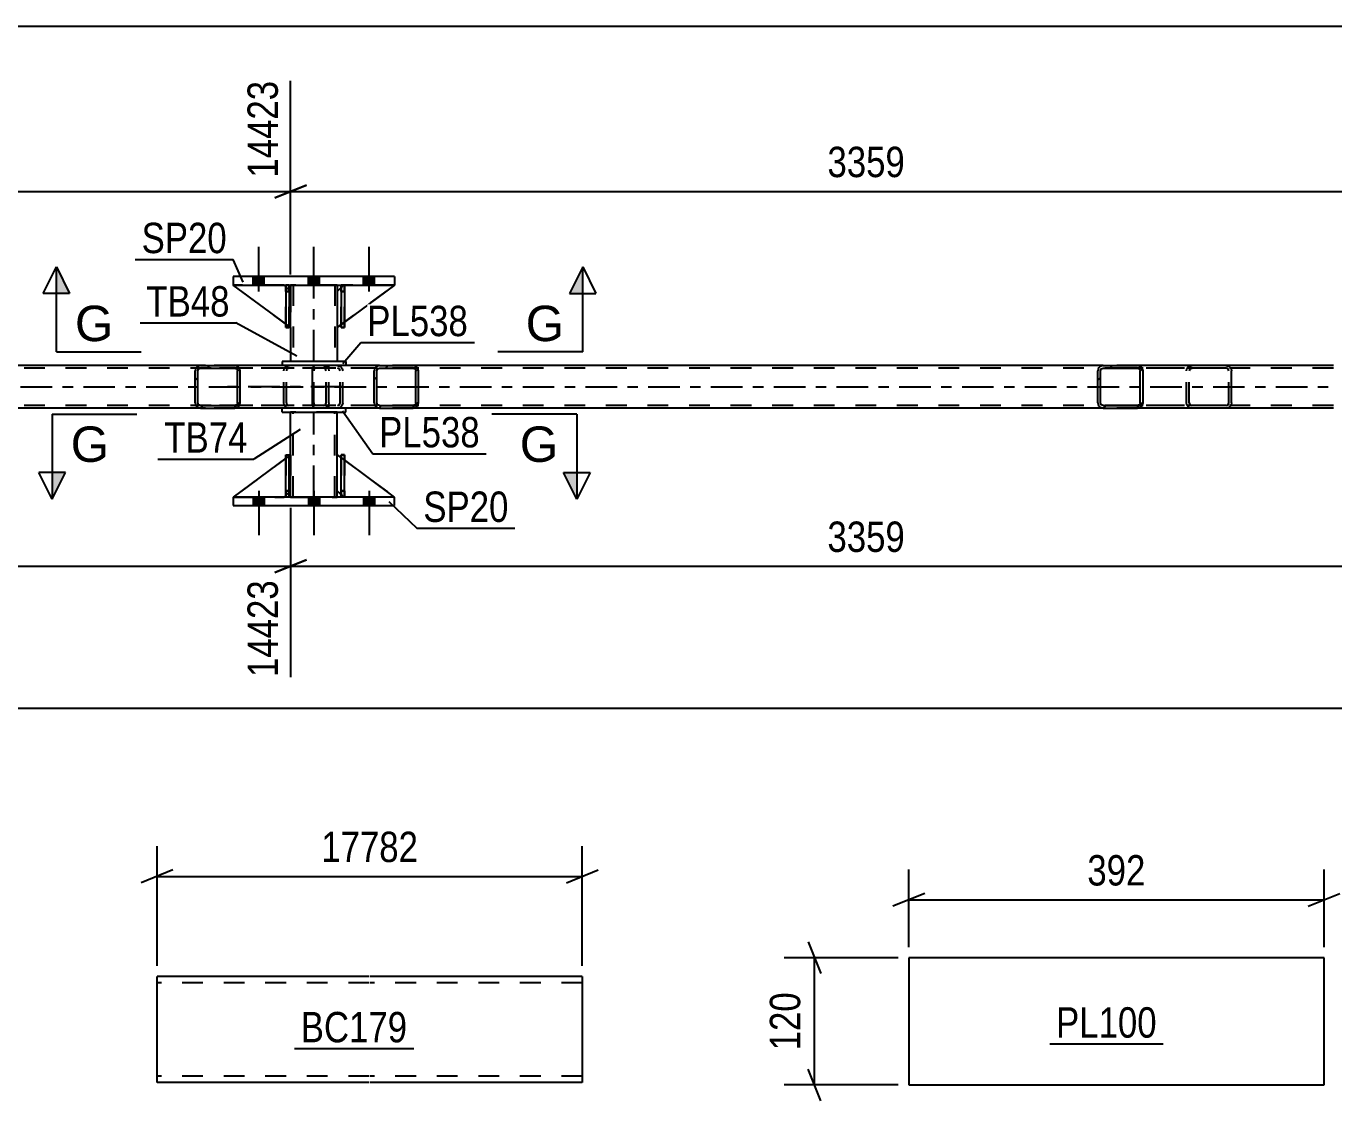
# Model space of a CAD drawing. Header units: millimetres. Extents: x 0 to 841, y 0 to 594.
# Drawn here: x 640.7 to 764, y 146.4 to 247.8 of the extents above; entities that cross this region are included whole.
import ezdxf

# ---------------------------------------------------------------- set-up
doc = ezdxf.new("R2010")
doc.units = ezdxf.units.MM
doc.linetypes.add('DXK_LINE_DOT2', pattern=[3.9198, 1.9599, -1.9599])
doc.linetypes.add('DXK_LINE_DOT3', pattern=[5.9187, 2.979, -0.9799, 0.9799, -0.9799])
doc.styles.add('Arial', font='ARIAL.TTF', dxfattribs={"height": 0.2})
doc.styles.add('Arial Narrow', font='ARIALN.TTF', dxfattribs={"height": 0.2})

# ---------------------------------------------------------------- blocks, each defined once
blk = doc.blocks.new('Part-122570569-7216 - 7169')
at = {"color": 7, "linetype": 'DXK_LINE_DOT2'}
for p, q in [((670.62, 223.39), (670.38, 223.14)), ((675.42, 223.39), (670.62, 223.39)), ((670.7, 219.89), (670.38, 219.65))]:
    blk.add_line(p, q, dxfattribs=at)
at = {"color": 2, "linetype": 'Continuous'}
for p, q in [((675.42, 223.39), (670.7, 219.89)), ((670.38, 223.14), (670.02, 222.79)), ((670.02, 222.79), (670.02, 219.39)), ((670.38, 219.65), (670.02, 219.39))]:
    blk.add_line(p, q, dxfattribs=at)
blk = doc.blocks.new('Part-122570569-7281 - 7169')
at = {"color": 2, "linetype": 'Continuous'}
for p, q in [((670.82, 216.19), (664.82, 216.19)), ((664.82, 216.19), (664.82, 215.79)), ((670.82, 216.19), (670.82, 215.79))]:
    blk.add_line(p, q, dxfattribs=at)
at = {"color": 7, "linetype": 'DXK_LINE_DOT2'}
blk.add_line((670.82, 215.79), (664.82, 215.79), dxfattribs=at)
blk = doc.blocks.new('Bolt-122570569-7218 - 7169')
at = {"linetype": 'Continuous'}
for points in [[(662.1, 223.39), (663.14, 223.39), (663.14, 224.19), (662.1, 224.19)], [(662.1, 223.39), (663.14, 223.39), (663.14, 224.19), (662.1, 224.19)], [(662.1, 223.39), (663.14, 223.39), (663.14, 224.19), (662.1, 224.19)], [(667.3, 223.39), (668.34, 223.39), (668.34, 224.19), (667.3, 224.19)], [(667.3, 223.39), (668.34, 223.39), (668.34, 224.19), (667.3, 224.19)], [(672.5, 223.39), (673.54, 223.39), (673.54, 224.19), (672.5, 224.19)], [(672.5, 223.39), (673.54, 223.39), (673.54, 224.19), (672.5, 224.19)], [(672.5, 223.39), (673.54, 223.39), (673.54, 224.19), (672.5, 224.19)]]:
    blk.add_hatch(color=1, dxfattribs=at).paths.add_polyline_path(points)
at = {"color": 1, "linetype": 'Continuous'}
for p, q in [((662.62, 222.79), (662.62, 226.99)), ((662.62, 222.79), (662.62, 226.99)), ((662.62, 222.79), (662.62, 226.99)), ((667.82, 222.79), (667.82, 226.99)), ((667.82, 222.79), (667.82, 226.99)), ((673.02, 222.79), (673.02, 226.99)), ((673.02, 222.79), (673.02, 226.99)), ((673.02, 222.79), (673.02, 226.99)), ((662.1, 223.39), (662.1, 224.19)), ((662.1, 223.39), (662.1, 224.19)), ((662.1, 223.39), (662.1, 224.19)), ((663.14, 223.39), (663.14, 224.19)), ((663.14, 223.39), (663.14, 224.19)), ((663.14, 223.39), (663.14, 224.19)), ((667.3, 223.39), (667.3, 224.19)), ((667.3, 223.39), (667.3, 224.19)), ((668.34, 223.39), (668.34, 224.19)), ((668.34, 223.39), (668.34, 224.19)), ((672.5, 223.39), (672.5, 224.19)), ((672.5, 223.39), (672.5, 224.19)), ((672.5, 223.39), (672.5, 224.19)), ((673.54, 223.39), (673.54, 224.19)), ((673.54, 223.39), (673.54, 224.19)), ((673.54, 223.39), (673.54, 224.19))]:
    blk.add_line(p, q, dxfattribs=at)
blk = doc.blocks.new('Bolt-122570569-7219 - 7169')
at = {"linetype": 'Continuous'}
for points in [[(663.14, 203.39), (662.1, 203.39), (662.1, 202.59), (663.14, 202.59)], [(663.14, 203.39), (662.1, 203.39), (662.1, 202.59), (663.14, 202.59)], [(663.14, 203.39), (662.1, 203.39), (662.1, 202.59), (663.14, 202.59)], [(668.34, 203.39), (667.3, 203.39), (667.3, 202.59), (668.34, 202.59)], [(668.34, 203.39), (667.3, 203.39), (667.3, 202.59), (668.34, 202.59)], [(673.54, 203.39), (672.5, 203.39), (672.5, 202.59), (673.54, 202.59)], [(673.54, 203.39), (672.5, 203.39), (672.5, 202.59), (673.54, 202.59)], [(673.54, 203.39), (672.5, 203.39), (672.5, 202.59), (673.54, 202.59)]]:
    blk.add_hatch(color=1, dxfattribs=at).paths.add_polyline_path(points)
at = {"color": 1, "linetype": 'Continuous'}
for p, q in [((662.62, 203.99), (662.62, 199.79)), ((662.62, 203.99), (662.62, 199.79)), ((662.62, 203.99), (662.62, 199.79)), ((667.82, 203.99), (667.82, 199.79)), ((667.82, 203.99), (667.82, 199.79)), ((673.02, 203.99), (673.02, 199.79)), ((673.02, 203.99), (673.02, 199.79)), ((673.02, 203.99), (673.02, 199.79)), ((662.1, 203.39), (662.1, 202.59)), ((662.1, 203.39), (662.1, 202.59)), ((662.1, 203.39), (662.1, 202.59)), ((663.14, 203.39), (663.14, 202.59)), ((663.14, 203.39), (663.14, 202.59)), ((663.14, 203.39), (663.14, 202.59)), ((667.3, 203.39), (667.3, 202.59)), ((667.3, 203.39), (667.3, 202.59)), ((668.34, 203.39), (668.34, 202.59)), ((668.34, 203.39), (668.34, 202.59)), ((672.5, 203.39), (672.5, 202.59)), ((672.5, 203.39), (672.5, 202.59)), ((672.5, 203.39), (672.5, 202.59)), ((673.54, 203.39), (673.54, 202.59)), ((673.54, 203.39), (673.54, 202.59)), ((673.54, 203.39), (673.54, 202.59))]:
    blk.add_line(p, q, dxfattribs=at)
blk = doc.blocks.new('Part-122570569-7228 - 7169')
at = {"color": 7, "linetype": 'DXK_LINE_DOT2'}
for p, q in [((670.38, 222.79), (670.38, 223.39)), ((670.38, 223.39), (670.38, 223.39)), ((670.38, 223.39), (670.38, 219.39)), ((670.7, 223.39), (670.38, 223.39)), ((670.7, 222.79), (670.7, 223.39)), ((670.7, 219.39), (670.7, 223.39)), ((670.38, 219.39), (670.38, 222.79)), ((670.38, 222.79), (670.7, 222.79)), ((670.7, 222.79), (670.7, 219.39)), ((670.38, 219.39), (670.7, 219.39))]:
    blk.add_line(p, q, dxfattribs=at)
blk = doc.blocks.new('Part-122570569-7229 - 7169')
at = {"color": 2, "linetype": 'Continuous'}
for p, q in [((665.5, 223.39), (665.18, 223.39)), ((665.18, 223.39), (665.18, 219.39)), ((665.5, 223.39), (665.5, 223.39)), ((665.5, 223.39), (665.5, 219.39)), ((665.5, 219.39), (665.18, 219.39))]:
    blk.add_line(p, q, dxfattribs=at)
at = {"color": 7, "linetype": 'DXK_LINE_DOT2'}
for p, q in [((665.18, 222.79), (665.18, 223.39)), ((665.5, 222.79), (665.5, 223.39)), ((665.5, 223.39), (665.5, 223.39)), ((665.5, 222.79), (665.18, 222.79)), ((665.18, 222.79), (665.18, 219.39)), ((665.5, 219.39), (665.5, 222.79))]:
    blk.add_line(p, q, dxfattribs=at)
blk = doc.blocks.new('Part-122570569-7230 - 7169')
at = {"color": 2, "linetype": 'Continuous'}
for p, q in [((670.7, 223.39), (670.38, 223.39)), ((670.38, 223.39), (670.38, 219.39)), ((670.7, 223.39), (670.7, 223.39)), ((670.7, 223.39), (670.7, 219.39)), ((670.7, 219.39), (670.38, 219.39))]:
    blk.add_line(p, q, dxfattribs=at)
at = {"color": 7, "linetype": 'DXK_LINE_DOT2'}
for p, q in [((670.38, 222.79), (670.38, 223.39)), ((670.7, 222.79), (670.7, 223.39)), ((670.7, 223.39), (670.7, 223.39)), ((670.7, 222.79), (670.38, 222.79)), ((670.38, 222.79), (670.38, 219.39)), ((670.7, 219.39), (670.7, 222.79))]:
    blk.add_line(p, q, dxfattribs=at)
blk = doc.blocks.new('Part-122570569-7233 - 7169')
at = {"color": 2, "linetype": 'Continuous'}
for p, q in [((665.18, 219.72), (660.22, 223.39)), ((665.18, 223.23), (665.02, 223.39)), ((665.62, 222.79), (665.5, 222.91)), ((665.62, 222.79), (665.62, 222.79)), ((665.62, 219.39), (665.62, 222.79)), ((665.5, 219.48), (665.62, 219.39)), ((665.62, 219.39), (665.62, 219.39))]:
    blk.add_line(p, q, dxfattribs=at)
at = {"color": 7, "linetype": 'DXK_LINE_DOT2'}
for p, q in [((665.02, 223.39), (660.22, 223.39)), ((665.02, 223.39), (665.62, 222.79)), ((665.5, 222.91), (665.18, 223.23)), ((665.62, 222.79), (665.62, 219.39)), ((665.5, 219.48), (665.18, 219.72))]:
    blk.add_line(p, q, dxfattribs=at)
blk = doc.blocks.new('Part-122570569-7236 - 7169')
at = {"color": 7, "linetype": 'DXK_LINE_DOT2'}
for p, q in [((665.62, 219.39), (660.22, 223.39)), ((660.22, 223.39), (665.02, 223.39)), ((665.02, 223.39), (665.62, 222.79)), ((665.62, 222.79), (665.02, 223.39)), ((665.62, 222.79), (665.62, 219.39)), ((665.62, 222.79), (665.62, 222.79)), ((665.62, 222.79), (665.62, 219.39))]:
    blk.add_line(p, q, dxfattribs=at)
blk = doc.blocks.new('Part-122570569-7320 - 7169')
at = {"color": 7, "linetype": 'DXK_LINE_DOT2'}
for p, q in [((763.96, 215.55), (101.56, 215.55)), ((677.19, 215.79), (657.13, 215.79)), ((753.85, 215.79), (742.26, 215.79)), ((763.96, 212.03), (101.56, 212.03)), ((677.19, 211.79), (657.13, 211.79)), ((753.85, 211.79), (742.26, 211.79))]:
    blk.add_line(p, q, dxfattribs=at)
at = {"color": 2, "linetype": 'Continuous'}
for p, q in [((657.13, 215.79), (592.06, 215.79)), ((742.26, 215.79), (677.19, 215.79)), ((763.96, 215.79), (753.85, 215.79)), ((657.13, 211.79), (592.06, 211.79)), ((742.26, 211.79), (677.19, 211.79)), ((763.96, 211.79), (753.85, 211.79))]:
    blk.add_line(p, q, dxfattribs=at)
at = {"color": 7, "linetype": 'DXK_LINE_DOT3'}
blk.add_line((101.56, 213.79), (763.96, 213.79), dxfattribs=at)
blk = doc.blocks.new('Part-122570569-7256 - 7169')
at = {"color": 7, "linetype": 'DXK_LINE_DOT2'}
for p, q in [((670.02, 203.99), (670.02, 207.39)), ((670.02, 207.39), (675.42, 203.39)), ((670.62, 203.39), (670.02, 203.99)), ((675.42, 203.39), (670.62, 203.39))]:
    blk.add_line(p, q, dxfattribs=at)
blk = doc.blocks.new('Part-122570569-7321 - 7169')
at = {"color": 7, "linetype": 'DXK_LINE_DOT2'}
for p, q in [((670.7, 207.39), (670.38, 207.39)), ((670.38, 203.99), (670.38, 207.39)), ((670.38, 207.39), (670.38, 203.39)), ((670.7, 207.39), (670.7, 203.99)), ((670.7, 203.39), (670.7, 207.39)), ((670.7, 203.99), (670.38, 203.99)), ((670.38, 203.39), (670.38, 203.99)), ((670.7, 203.99), (670.7, 203.39)), ((670.7, 203.39), (670.38, 203.39)), ((670.7, 203.39), (670.7, 203.39))]:
    blk.add_line(p, q, dxfattribs=at)
blk = doc.blocks.new('Part-122570569-7261 - 7169')
at = {"color": 2, "linetype": 'Continuous'}
for p, q in [((675.42, 203.39), (660.22, 203.39)), ((660.22, 203.39), (660.22, 202.59)), ((660.22, 202.59), (675.42, 202.59)), ((675.42, 202.59), (675.42, 203.39))]:
    blk.add_line(p, q, dxfattribs=at)
blk = doc.blocks.new('Part-122570569-7326 - 7169')
at = {"color": 7, "linetype": 'DXK_LINE_DOT2'}
for p, q in [((670.62, 223.39), (670.02, 222.79)), ((670.02, 219.39), (675.42, 223.39)), ((675.42, 223.39), (670.62, 223.39)), ((670.02, 222.79), (670.02, 219.39))]:
    blk.add_line(p, q, dxfattribs=at)
blk = doc.blocks.new('Part-122570569-7266 - 7169')
at = {"color": 2, "linetype": 'Continuous'}
for p, q in [((675.42, 224.19), (660.22, 224.19)), ((660.22, 224.19), (660.22, 223.39)), ((660.22, 223.39), (675.42, 223.39)), ((675.42, 224.19), (675.42, 223.39))]:
    blk.add_line(p, q, dxfattribs=at)
blk = doc.blocks.new('Part-122570569-7267 - 7169')
at = {"color": 2, "linetype": 'Continuous'}
for p, q in [((670.38, 203.39), (670.38, 207.39)), ((670.38, 207.39), (670.7, 207.39)), ((670.7, 203.39), (670.7, 207.39)), ((670.38, 203.39), (670.38, 203.39)), ((670.7, 203.39), (670.38, 203.39))]:
    blk.add_line(p, q, dxfattribs=at)
at = {"color": 7, "linetype": 'DXK_LINE_DOT2'}
for p, q in [((670.38, 207.39), (670.38, 203.99)), ((670.7, 203.99), (670.7, 207.39)), ((670.38, 203.99), (670.38, 203.39)), ((670.38, 203.99), (670.7, 203.99)), ((670.7, 203.39), (670.7, 203.99)), ((670.7, 203.39), (670.7, 203.39))]:
    blk.add_line(p, q, dxfattribs=at)
blk = doc.blocks.new('Part-122570569-7270 - 7169')
at = {"color": 7, "linetype": 'DXK_LINE_DOT2'}
for p, q in [((665.5, 207.29), (665.18, 207.06)), ((665.62, 203.99), (665.62, 207.39)), ((665.62, 203.99), (665.02, 203.39)), ((665.5, 203.86), (665.18, 203.54)), ((660.22, 203.39), (665.02, 203.39))]:
    blk.add_line(p, q, dxfattribs=at)
at = {"color": 2, "linetype": 'Continuous'}
for p, q in [((665.62, 207.39), (665.5, 207.29)), ((665.62, 203.99), (665.62, 207.39)), ((665.18, 207.06), (660.22, 203.39)), ((665.18, 203.54), (665.02, 203.39)), ((665.62, 203.99), (665.5, 203.86)), ((665.62, 203.99), (665.62, 203.99))]:
    blk.add_line(p, q, dxfattribs=at)
blk = doc.blocks.new('Part-122570569-7273 - 7169')
at = {"color": 7, "linetype": 'DXK_LINE_DOT2'}
for p, q in [((665.62, 207.39), (660.22, 203.39)), ((665.62, 203.99), (665.62, 207.39)), ((665.62, 207.39), (665.62, 203.99)), ((665.02, 203.39), (665.62, 203.99)), ((665.62, 203.99), (665.02, 203.39)), ((665.62, 203.99), (665.62, 203.99)), ((660.22, 203.39), (665.02, 203.39))]:
    blk.add_line(p, q, dxfattribs=at)
blk = doc.blocks.new('Part-122570569-7276 - 7169')
at = {"color": 2, "linetype": 'Continuous'}
for p, q in [((670.02, 203.99), (670.02, 207.39)), ((670.38, 207.12), (670.02, 207.39)), ((675.42, 203.39), (670.7, 206.89)), ((670.38, 203.63), (670.02, 203.99))]:
    blk.add_line(p, q, dxfattribs=at)
at = {"color": 7, "linetype": 'DXK_LINE_DOT2'}
for p, q in [((670.7, 206.89), (670.38, 207.12)), ((670.62, 203.39), (670.38, 203.63)), ((675.42, 203.39), (670.62, 203.39)), ((675.42, 203.39), (675.42, 203.39)), ((675.42, 203.39), (675.42, 203.39))]:
    blk.add_line(p, q, dxfattribs=at)
blk = doc.blocks.new('Part-122570569-7286 - 7169')
at = {"color": 2, "linetype": 'Continuous'}
for p, q in [((664.82, 211.39), (664.82, 211.79)), ((664.82, 211.39), (670.82, 211.39)), ((670.82, 211.39), (670.82, 211.79))]:
    blk.add_line(p, q, dxfattribs=at)
at = {"color": 7, "linetype": 'DXK_LINE_DOT2'}
blk.add_line((670.82, 211.79), (664.82, 211.79), dxfattribs=at)
blk = doc.blocks.new('Part-122570569-7322 - 7169')
at = {"color": 2, "linetype": 'Continuous'}
for p, q in [((665.18, 203.39), (665.18, 207.39)), ((665.18, 207.39), (665.5, 207.39)), ((665.5, 203.39), (665.5, 207.39)), ((665.18, 203.39), (665.18, 203.39)), ((665.5, 203.39), (665.18, 203.39))]:
    blk.add_line(p, q, dxfattribs=at)
at = {"color": 7, "linetype": 'DXK_LINE_DOT2'}
for p, q in [((665.18, 207.39), (665.18, 203.99)), ((665.5, 203.99), (665.5, 207.39)), ((665.18, 203.99), (665.18, 203.39)), ((665.18, 203.99), (665.5, 203.99)), ((665.5, 203.39), (665.5, 203.99)), ((665.5, 203.39), (665.5, 203.39))]:
    blk.add_line(p, q, dxfattribs=at)
blk = doc.blocks.new('Part-122570569-7327 - 7169')
at = {"color": 7, "linetype": 'DXK_LINE_DOT2'}
for p, q in [((665.18, 207.39), (665.5, 207.39)), ((665.18, 203.99), (665.18, 207.39)), ((665.18, 207.39), (665.18, 203.39)), ((665.5, 207.39), (665.5, 203.99)), ((665.5, 203.39), (665.5, 207.29)), ((665.5, 203.99), (665.18, 203.99)), ((665.18, 203.39), (665.18, 203.99)), ((665.5, 203.99), (665.5, 203.39)), ((665.5, 203.39), (665.18, 203.39)), ((665.5, 203.39), (665.5, 203.39))]:
    blk.add_line(p, q, dxfattribs=at)
blk = doc.blocks.new('Part-122570569-7357 - 7169')
at = {"color": 2, "linetype": 'Continuous'}
for p, q in [((665.62, 207.39), (665.62, 211.39)), ((670.02, 207.39), (670.02, 211.39)), ((665.62, 203.39), (665.62, 203.99)), ((670.02, 203.39), (670.02, 203.99))]:
    blk.add_line(p, q, dxfattribs=at)
at = {"color": 7, "linetype": 'DXK_LINE_DOT2'}
for p, q in [((670.02, 211.39), (665.62, 211.39)), ((665.86, 203.39), (665.86, 211.39)), ((669.78, 203.39), (669.78, 211.39)), ((665.62, 203.99), (665.62, 207.39)), ((670.02, 203.99), (670.02, 207.39)), ((665.62, 203.39), (670.02, 203.39))]:
    blk.add_line(p, q, dxfattribs=at)
at = {"color": 7, "linetype": 'DXK_LINE_DOT3'}
blk.add_line((667.82, 203.39), (667.82, 211.39), dxfattribs=at)
blk = doc.blocks.new('Part-122570569-7358 - 7169')
at = {"color": 7, "linetype": 'DXK_LINE_DOT2'}
for p, q in [((665.18, 222.79), (665.18, 223.39)), ((665.18, 223.39), (665.18, 223.39)), ((665.18, 223.39), (665.18, 219.39)), ((665.5, 223.39), (665.18, 223.39)), ((665.5, 222.79), (665.5, 223.39)), ((665.5, 219.39), (665.5, 223.39)), ((665.18, 219.39), (665.18, 222.79)), ((665.18, 222.79), (665.5, 222.79)), ((665.5, 222.79), (665.5, 219.39)), ((665.18, 219.39), (665.5, 219.39))]:
    blk.add_line(p, q, dxfattribs=at)
blk = doc.blocks.new('Part-122570569-7366 - 7169')
at = {"linetype": 'Continuous'}
h = blk.add_hatch(dxfattribs=at)
h.set_pattern_fill('', scale=0.7, style=0, pattern_type=0)
h.set_pattern_definition([(45, (660.836, 215.4909), (-1.57154, 1.57154), [])])
h.paths.add_polyline_path([(660.87, 215.31), (660.84, 215.49), (660.73, 215.65), (660.56, 215.75), (660.36, 215.79), (657.13, 215.79), (656.93, 215.75), (656.77, 215.65), (656.66, 215.49), (656.62, 215.31), (656.62, 212.27), (656.66, 212.08), (656.77, 211.93), (656.93, 211.82), (657.13, 211.79), (660.36, 211.79), (660.56, 211.82), (660.73, 211.93), (660.84, 212.08), (660.87, 212.27)])
h.paths.add_polyline_path([(660.6, 212.18), (660.54, 212.1), (660.46, 212.05), (660.36, 212.03), (657.13, 212.03), (657.03, 212.05), (656.95, 212.1), (656.89, 212.18), (656.87, 212.27), (656.87, 215.31), (656.89, 215.4), (656.95, 215.48), (657.03, 215.53), (657.13, 215.55), (660.36, 215.55), (660.46, 215.53), (660.54, 215.48), (660.6, 215.4), (660.62, 215.31), (660.62, 212.27)])
at = {"color": 2, "linetype": 'Continuous'}
for p, q in [((656.66, 215.49), (656.62, 215.31)), ((656.62, 212.27), (656.62, 215.31)), ((656.87, 215.31), (656.89, 215.4)), ((656.87, 212.27), (656.87, 215.31)), ((656.89, 215.4), (656.95, 215.48)), ((657.13, 215.79), (656.93, 215.75)), ((656.95, 215.48), (657.03, 215.53)), ((657.03, 215.53), (657.13, 215.55)), ((657.13, 215.79), (660.36, 215.79)), ((657.13, 215.55), (660.36, 215.55)), ((667.95, 215.79), (660.36, 215.79)), ((660.56, 215.75), (660.36, 215.79)), ((660.36, 215.55), (660.46, 215.53)), ((660.46, 215.53), (660.54, 215.48)), ((660.54, 215.48), (660.6, 215.4)), ((660.6, 215.4), (660.62, 215.31)), ((660.62, 212.27), (660.62, 215.31)), ((660.87, 215.31), (660.84, 215.49)), ((660.87, 212.27), (660.87, 215.31)), ((656.62, 212.27), (656.66, 212.08)), ((656.89, 212.18), (656.87, 212.27)), ((656.95, 212.1), (656.89, 212.18)), ((660.6, 212.18), (660.54, 212.1)), ((660.62, 212.27), (660.6, 212.18)), ((660.84, 212.08), (660.87, 212.27)), ((656.93, 211.82), (657.13, 211.79)), ((657.03, 212.05), (656.95, 212.1)), ((657.13, 212.03), (657.03, 212.05)), ((657.13, 212.03), (660.36, 212.03)), ((657.13, 211.79), (660.36, 211.79)), ((660.46, 212.05), (660.36, 212.03)), ((660.36, 211.79), (660.56, 211.82)), ((667.95, 211.79), (660.36, 211.79)), ((660.54, 212.1), (660.46, 212.05))]:
    blk.add_line(p, q, dxfattribs=at)
at = {"color": 7, "linetype": 'DXK_LINE_DOT2'}
for p, q in [((660.36, 215.79), (657.13, 215.79)), ((668.71, 215.55), (657.13, 215.55)), ((664.97, 215.31), (665.01, 215.49)), ((664.97, 212.27), (664.97, 215.31)), ((665.24, 215.4), (665.22, 215.31)), ((665.22, 212.27), (665.22, 215.31)), ((665.3, 215.48), (665.24, 215.4)), ((665.28, 215.75), (665.48, 215.79)), ((665.38, 215.53), (665.3, 215.48)), ((665.48, 215.55), (665.38, 215.53)), ((668.71, 215.79), (667.95, 215.79)), ((668.71, 215.79), (668.91, 215.75)), ((668.81, 215.53), (668.71, 215.55)), ((668.89, 215.48), (668.81, 215.53)), ((668.95, 215.4), (668.89, 215.48)), ((668.97, 215.31), (668.95, 215.4)), ((668.97, 212.27), (668.97, 215.31)), ((669.19, 215.49), (669.22, 215.31)), ((669.22, 212.27), (669.22, 215.31)), ((665.01, 212.08), (664.97, 212.27)), ((665.22, 212.27), (665.24, 212.18)), ((665.24, 212.18), (665.3, 212.1)), ((668.89, 212.1), (668.95, 212.18)), ((668.95, 212.18), (668.97, 212.27)), ((669.22, 212.27), (669.19, 212.08)), ((668.71, 212.03), (657.13, 212.03)), ((660.36, 211.79), (657.13, 211.79)), ((665.48, 211.79), (665.28, 211.82)), ((665.3, 212.1), (665.32, 212.08)), ((665.32, 212.08), (665.38, 212.05)), ((665.38, 212.05), (665.48, 212.03)), ((668.71, 211.79), (667.95, 211.79)), ((668.71, 212.03), (668.81, 212.05)), ((668.91, 211.82), (668.71, 211.79)), ((668.81, 212.05), (668.89, 212.1))]:
    blk.add_line(p, q, dxfattribs=at)
at = {"color": 7, "linetype": 'DXK_LINE_DOT3'}
blk.add_line((670.52, 213.79), (658.75, 213.79), dxfattribs=at)
at = {"color": 2, "linetype": 'Continuous'}
for centre, start, end in [((657.11, 215.29), 110.7583, 155.68), ((660.38, 215.29), 24.32, 69.2417), ((657.11, 212.29), 204.32, 249.2417), ((660.38, 212.29), 290.7583, 335.68)]:
    blk.add_arc(centre, 0.496, start, end, dxfattribs=at)
at = {"color": 7, "linetype": 'DXK_LINE_DOT2'}
for centre, start, end in [((665.46, 215.29), 110.7583, 155.68), ((668.73, 215.29), 24.32, 69.2417), ((665.46, 212.29), 204.32, 249.2417), ((668.73, 212.29), 290.7583, 335.68)]:
    blk.add_arc(centre, 0.496, start, end, dxfattribs=at)
blk = doc.blocks.new('Part-122570569-7405 - 7169')
at = {"linetype": 'Continuous'}
h = blk.add_hatch(dxfattribs=at)
h.set_pattern_fill('', scale=0.7, style=0, pattern_type=0)
h.set_pattern_definition([(45, (677.654, 215.4909), (-1.57154, 1.57154), [])])
h.paths.add_polyline_path([(677.69, 215.31), (677.65, 215.49), (677.54, 215.65), (677.38, 215.75), (677.19, 215.79), (674.01, 215.79), (673.81, 215.75), (673.65, 215.65), (673.54, 215.49), (673.5, 215.31), (673.5, 212.27), (673.54, 212.08), (673.65, 211.93), (673.81, 211.82), (674.01, 211.79), (677.19, 211.79), (677.38, 211.82), (677.54, 211.93), (677.65, 212.08), (677.69, 212.27)])
h.paths.add_polyline_path([(677.42, 212.18), (677.37, 212.1), (677.29, 212.05), (677.19, 212.03), (674.01, 212.03), (673.91, 212.05), (673.83, 212.1), (673.77, 212.18), (673.75, 212.27), (673.75, 215.31), (673.77, 215.4), (673.83, 215.48), (673.91, 215.53), (674.01, 215.55), (677.19, 215.55), (677.29, 215.53), (677.37, 215.48), (677.42, 215.4), (677.44, 215.31), (677.44, 212.27)])
at = {"color": 2, "linetype": 'Continuous'}
for p, q in [((667.68, 215.31), (667.7, 215.49)), ((667.68, 212.27), (667.68, 215.31)), ((667.7, 215.49), (667.76, 215.65)), ((667.76, 215.65), (667.84, 215.75)), ((667.84, 215.75), (667.95, 215.79)), ((674.01, 215.79), (667.95, 215.79)), ((673.54, 215.49), (673.5, 215.31)), ((673.5, 212.27), (673.5, 215.31)), ((673.75, 215.31), (673.77, 215.4)), ((673.75, 212.27), (673.75, 215.31)), ((673.77, 215.4), (673.83, 215.48)), ((674.01, 215.79), (673.81, 215.75)), ((673.83, 215.48), (673.91, 215.53)), ((673.91, 215.53), (674.01, 215.55)), ((674.01, 215.79), (677.19, 215.79)), ((674.01, 215.55), (677.19, 215.55)), ((677.38, 215.75), (677.19, 215.79)), ((677.19, 215.55), (677.29, 215.53)), ((677.29, 215.53), (677.37, 215.48)), ((677.37, 215.48), (677.42, 215.4)), ((677.42, 215.4), (677.44, 215.31)), ((677.44, 212.27), (677.44, 215.31)), ((677.69, 215.31), (677.65, 215.49)), ((677.69, 212.27), (677.69, 215.31)), ((667.7, 212.08), (667.68, 212.27)), ((673.5, 212.27), (673.54, 212.08)), ((673.77, 212.18), (673.75, 212.27)), ((673.83, 212.1), (673.77, 212.18)), ((677.42, 212.18), (677.37, 212.1)), ((677.44, 212.27), (677.42, 212.18)), ((677.65, 212.08), (677.69, 212.27)), ((667.76, 211.93), (667.7, 212.08)), ((667.84, 211.82), (667.76, 211.93)), ((667.95, 211.79), (667.84, 211.82)), ((674.01, 211.79), (667.95, 211.79)), ((673.81, 211.82), (674.01, 211.79)), ((673.91, 212.05), (673.83, 212.1)), ((674.01, 212.03), (673.91, 212.05)), ((674.01, 212.03), (677.19, 212.03)), ((674.01, 211.79), (677.19, 211.79)), ((677.29, 212.05), (677.19, 212.03)), ((677.19, 211.79), (677.38, 211.82)), ((677.37, 212.1), (677.29, 212.05))]:
    blk.add_line(p, q, dxfattribs=at)
at = {"color": 7, "linetype": 'DXK_LINE_DOT2'}
for p, q in [((667.82, 215.4), (667.81, 215.31)), ((667.81, 212.27), (667.81, 215.31)), ((667.85, 215.48), (667.82, 215.4)), ((667.9, 215.53), (667.85, 215.48)), ((667.95, 215.55), (667.9, 215.53)), ((677.19, 215.55), (667.95, 215.55)), ((669.22, 215.55), (669.22, 215.79)), ((670.04, 215.79), (670.23, 215.75)), ((670.14, 215.53), (670.04, 215.55)), ((670.22, 215.48), (670.14, 215.53)), ((670.27, 215.4), (670.22, 215.48)), ((670.29, 215.31), (670.27, 215.4)), ((670.29, 212.27), (670.29, 215.31)), ((670.5, 215.49), (670.54, 215.31)), ((670.54, 212.27), (670.54, 215.31)), ((677.19, 215.79), (674.01, 215.79)), ((667.81, 212.27), (667.82, 212.18)), ((667.82, 212.18), (667.85, 212.1)), ((670.22, 212.1), (670.27, 212.18)), ((670.27, 212.18), (670.29, 212.27)), ((670.54, 212.27), (670.5, 212.08)), ((667.85, 212.1), (667.9, 212.05)), ((667.9, 212.05), (667.95, 212.03)), ((677.19, 212.03), (667.95, 212.03)), ((669.22, 211.79), (669.22, 212.03)), ((670.04, 212.03), (670.14, 212.05)), ((670.23, 211.82), (670.04, 211.79)), ((670.14, 212.05), (670.22, 212.1)), ((677.19, 211.79), (674.01, 211.79))]:
    blk.add_line(p, q, dxfattribs=at)
for centre, start, end in [((670.05, 215.29), 23.8494, 68.8059), ((670.05, 212.28), 291.1941, 336.1506)]:
    blk.add_arc(centre, 0.492, start, end, dxfattribs=at)
at = {"color": 2, "linetype": 'Continuous'}
for centre, start, end in [((673.99, 215.29), 111.1941, 156.1506), ((677.2, 215.29), 23.8494, 68.8059), ((673.99, 212.28), 203.8494, 248.8059), ((677.2, 212.28), 291.1941, 336.1506)]:
    blk.add_arc(centre, 0.492, start, end, dxfattribs=at)
blk = doc.blocks.new('Part-122570569-7432 - 7169')
at = {"linetype": 'Continuous'}
h = blk.add_hatch(dxfattribs=at)
h.set_pattern_fill('', scale=0.7, style=0, pattern_type=0)
h.set_pattern_definition([(45, (745.9701, 215.4909), (-1.57154, 1.57154), [])])
h.paths.add_polyline_path([(746.01, 215.31), (745.97, 215.49), (745.86, 215.65), (745.69, 215.75), (745.5, 215.79), (742.26, 215.79), (742.07, 215.75), (741.9, 215.65), (741.79, 215.49), (741.75, 215.31), (741.75, 212.27), (741.79, 212.08), (741.9, 211.93), (742.07, 211.82), (742.26, 211.79), (745.5, 211.79), (745.69, 211.82), (745.86, 211.93), (745.97, 212.08), (746.01, 212.27)])
h.paths.add_polyline_path([(745.73, 212.18), (745.68, 212.1), (745.6, 212.05), (745.5, 212.03), (742.26, 212.03), (742.17, 212.05), (742.08, 212.1), (742.03, 212.18), (742.01, 212.27), (742.01, 215.31), (742.03, 215.4), (742.08, 215.48), (742.17, 215.53), (742.26, 215.55), (745.5, 215.55), (745.6, 215.53), (745.68, 215.48), (745.73, 215.4), (745.75, 215.31), (745.75, 212.27)])
at = {"color": 2, "linetype": 'Continuous'}
for p, q in [((741.79, 215.49), (741.75, 215.31)), ((741.75, 212.27), (741.75, 215.31)), ((742.01, 215.31), (742.03, 215.4)), ((742.01, 212.27), (742.01, 215.31)), ((742.03, 215.4), (742.08, 215.48)), ((742.26, 215.79), (742.07, 215.75)), ((742.08, 215.48), (742.17, 215.53)), ((742.17, 215.53), (742.26, 215.55)), ((742.26, 215.79), (745.5, 215.79)), ((742.26, 215.55), (745.5, 215.55)), ((753.85, 215.79), (745.5, 215.79)), ((745.69, 215.75), (745.5, 215.79)), ((745.5, 215.55), (745.6, 215.53)), ((745.6, 215.53), (745.68, 215.48)), ((745.68, 215.48), (745.73, 215.4)), ((745.73, 215.4), (745.75, 215.31)), ((745.75, 212.27), (745.75, 215.31)), ((746.01, 215.31), (745.97, 215.49)), ((746.01, 212.27), (746.01, 215.31)), ((753.85, 215.79), (754.04, 215.75)), ((754.32, 215.49), (754.36, 215.31)), ((754.36, 212.27), (754.36, 215.31)), ((741.75, 212.27), (741.79, 212.08)), ((742.03, 212.18), (742.01, 212.27)), ((742.08, 212.1), (742.03, 212.18)), ((745.73, 212.18), (745.68, 212.1)), ((745.75, 212.27), (745.73, 212.18)), ((745.97, 212.08), (746.01, 212.27)), ((754.36, 212.27), (754.32, 212.08)), ((742.07, 211.82), (742.26, 211.79)), ((742.17, 212.05), (742.08, 212.1)), ((742.26, 212.03), (742.17, 212.05)), ((742.26, 212.03), (745.5, 212.03)), ((742.26, 211.79), (745.5, 211.79)), ((745.6, 212.05), (745.5, 212.03)), ((745.5, 211.79), (745.69, 211.82)), ((753.85, 211.79), (745.5, 211.79)), ((745.68, 212.1), (745.6, 212.05)), ((754.04, 211.82), (753.85, 211.79))]:
    blk.add_line(p, q, dxfattribs=at)
at = {"color": 7, "linetype": 'DXK_LINE_DOT2'}
for p, q in [((745.5, 215.79), (742.26, 215.79)), ((753.85, 215.55), (742.26, 215.55)), ((750.1, 215.31), (750.14, 215.49)), ((750.1, 212.27), (750.1, 215.31)), ((750.38, 215.4), (750.36, 215.31)), ((750.36, 212.27), (750.36, 215.31)), ((750.43, 215.48), (750.38, 215.4)), ((750.42, 215.75), (750.61, 215.79)), ((750.43, 215.48), (750.45, 215.49)), ((750.45, 215.49), (750.51, 215.53)), ((750.51, 215.53), (750.61, 215.55)), ((753.95, 215.53), (753.85, 215.55)), ((754.03, 215.48), (753.95, 215.53)), ((754.08, 215.4), (754.03, 215.48)), ((754.1, 215.31), (754.08, 215.4)), ((754.1, 212.27), (754.1, 215.31)), ((750.14, 212.08), (750.1, 212.27)), ((750.36, 212.27), (750.38, 212.18)), ((750.38, 212.18), (750.43, 212.1)), ((754.03, 212.1), (754.08, 212.18)), ((754.08, 212.18), (754.1, 212.27)), ((753.85, 212.03), (742.26, 212.03)), ((745.5, 211.79), (742.26, 211.79)), ((750.61, 211.79), (750.42, 211.82)), ((750.43, 212.1), (750.45, 212.08)), ((750.45, 212.08), (750.51, 212.05)), ((750.51, 212.05), (750.61, 212.03)), ((753.85, 212.03), (753.95, 212.05)), ((753.95, 212.05), (754.03, 212.1))]:
    blk.add_line(p, q, dxfattribs=at)
at = {"color": 2, "linetype": 'Continuous'}
for centre, start, end in [((742.24, 215.29), 110.7583, 155.68), ((745.52, 215.29), 24.32, 69.2417), ((753.87, 215.29), 24.32, 69.2417), ((742.24, 212.29), 204.32, 249.2417), ((745.52, 212.29), 290.7583, 335.68), ((753.87, 212.29), 290.7583, 335.68)]:
    blk.add_arc(centre, 0.496, start, end, dxfattribs=at)
at = {"color": 7, "linetype": 'DXK_LINE_DOT2'}
for centre, start, end in [((750.59, 215.29), 110.7583, 155.68), ((750.59, 212.29), 204.32, 249.2417)]:
    blk.add_arc(centre, 0.496, start, end, dxfattribs=at)
blk = doc.blocks.new('Part-122570569-7451 - 7169')
at = {"color": 2, "linetype": 'Continuous'}
for p, q in [((665.62, 223.39), (665.62, 222.79)), ((670.02, 223.39), (670.02, 222.79)), ((665.62, 219.39), (665.62, 216.19)), ((670.02, 219.39), (670.02, 216.19))]:
    blk.add_line(p, q, dxfattribs=at)
at = {"color": 7, "linetype": 'DXK_LINE_DOT2'}
for p, q in [((670.02, 223.39), (665.62, 223.39)), ((665.86, 223.39), (665.86, 216.19)), ((669.78, 223.39), (669.78, 216.19)), ((665.62, 222.79), (665.62, 219.39)), ((670.02, 222.79), (670.02, 219.39)), ((670.02, 216.19), (665.62, 216.19))]:
    blk.add_line(p, q, dxfattribs=at)
at = {"color": 7, "linetype": 'DXK_LINE_DOT3'}
blk.add_line((667.82, 216.19), (667.82, 223.39), dxfattribs=at)
blk = doc.blocks.new('Part-122570569-8229 - 8225')
at = {"color": 2, "linetype": 'Continuous'}
for p, q in [((673.03, 158.18), (653.03, 158.18)), ((653.03, 149.38), (653.03, 158.18)), ((693.13, 158.18), (673.13, 158.18)), ((693.13, 158.18), (693.13, 148.18)), ((653.03, 148.53), (653.03, 149.38)), ((653.03, 148.27), (653.03, 148.53)), ((653.03, 148.18), (653.03, 148.27)), ((673.03, 148.18), (653.03, 148.18)), ((693.13, 148.18), (673.13, 148.18))]:
    blk.add_line(p, q, dxfattribs=at)
at = {"color": 7, "linetype": 'DXK_LINE_DOT2'}
for p, q in [((673.03, 157.58), (653.03, 157.58)), ((693.13, 157.58), (673.13, 157.58)), ((653.03, 148.83), (653.03, 149.38)), ((653.03, 148.78), (653.03, 148.83)), ((653.03, 148.78), (653.03, 148.83)), ((653.03, 148.53), (653.03, 148.83)), ((673.03, 148.78), (653.03, 148.78)), ((653.03, 148.18), (653.03, 148.18)), ((693.13, 148.78), (673.13, 148.78)), ((693.13, 148.78), (693.13, 148.83))]:
    blk.add_line(p, q, dxfattribs=at)
blk = doc.blocks.new('Part-122570569-8272 - 8268')
at = {"color": 2, "linetype": 'Continuous'}
for p, q in [((763.08, 159.95), (723.92, 159.95)), ((723.92, 159.95), (723.92, 147.95)), ((763.08, 147.95), (763.08, 159.95)), ((723.92, 147.95), (763.08, 147.95))]:
    blk.add_line(p, q, dxfattribs=at)
blk = doc.blocks.new('StraightDimension-122570569-20583 - 7169')
at = {"color": 7, "linetype": 'Continuous'}
for p, q in [((495.36, 224.39), (495.36, 242.66)), ((665.62, 224.39), (665.62, 242.66)), ((496.86, 232.82), (493.86, 231.62)), ((495.36, 232.22), (665.62, 232.22)), ((664.12, 231.62), (667.12, 232.82))]:
    blk.add_line(p, q, dxfattribs=at)
at = {"color": 0}
blk.add_wipeout([(584.75, 232.97), (584.75, 237.17), (576.23, 237.17), (576.23, 232.97)], dxfattribs=at)
at = {"color": 3, "style": 'Arial Narrow'}
blk.add_text('4257', height=2.863, dxfattribs=at).set_placement((576.83, 233.57))
at = {"color": 0, "linetype": 'Continuous'}
blk.add_wipeout([(665.02, 243.26), (660.82, 243.26), (660.82, 232.92), (665.02, 232.92)], dxfattribs=at)
at = {"color": 3, "linetype": 'Continuous', "style": 'Arial Narrow'}
blk.add_text('14423', height=2.863, rotation=90.0002, dxfattribs=at).set_placement((664.42, 233.52))
blk = doc.blocks.new('StraightDimension-122570569-11302 - 7169')
at = {"color": 7, "linetype": 'Continuous'}
blk.add_line((91.34, 247.81), (774.18, 247.81), dxfattribs=at)
blk = doc.blocks.new('StraightDimension-122570569-20571 - 7169')
at = {"color": 7, "linetype": 'Continuous'}
blk.add_line((90.7, 183.49), (774.82, 183.49), dxfattribs=at)
blk = doc.blocks.new('StraightDimension-122570569-7597 - 7169')
at = {"color": 7, "linetype": 'Continuous'}
for p, q in [((774.18, 210.79), (774.18, 186.42)), ((665.62, 202.39), (665.62, 186.42)), ((667.12, 197.47), (664.12, 196.27)), ((772.68, 196.27), (775.68, 197.47)), ((665.62, 196.87), (774.18, 196.87))]:
    blk.add_line(p, q, dxfattribs=at)
at = {"color": 0}
blk.add_wipeout([(724.16, 197.62), (724.16, 201.82), (715.65, 201.82), (715.65, 197.62)], dxfattribs=at)
at = {"color": 3, "style": 'Arial Narrow'}
blk.add_text('3359', height=2.863, dxfattribs=at).set_placement((716.25, 198.22))
at = {"color": 0, "linetype": 'Continuous'}
blk.add_wipeout([(773.58, 196.17), (769.38, 196.17), (769.38, 185.82), (773.58, 185.82)], dxfattribs=at)
at = {"color": 3, "linetype": 'Continuous', "style": 'Arial Narrow'}
blk.add_text('17782', height=2.863, rotation=90.0002, dxfattribs=at).set_placement((772.98, 186.42))
blk = doc.blocks.new('StraightDimension-122570569-7613 - 7169')
at = {"color": 7, "linetype": 'Continuous'}
for p, q in [((495.36, 202.39), (495.36, 186.42)), ((665.62, 202.39), (665.62, 186.42)), ((496.86, 197.47), (493.86, 196.27)), ((664.12, 196.27), (667.12, 197.47)), ((495.36, 196.87), (665.62, 196.87))]:
    blk.add_line(p, q, dxfattribs=at)
at = {"color": 0}
blk.add_wipeout([(584.75, 197.62), (584.75, 201.82), (576.23, 201.82), (576.23, 197.62)], dxfattribs=at)
at = {"color": 3, "style": 'Arial Narrow'}
blk.add_text('4257', height=2.863, dxfattribs=at).set_placement((576.83, 198.22))
at = {"color": 0, "linetype": 'Continuous'}
blk.add_wipeout([(665.02, 196.17), (660.82, 196.17), (660.82, 185.82), (665.02, 185.82)], dxfattribs=at)
at = {"color": 3, "linetype": 'Continuous', "style": 'Arial Narrow'}
blk.add_text('14423', height=2.863, rotation=90.0002, dxfattribs=at).set_placement((664.42, 186.42))
blk = doc.blocks.new('StraightDimension-122570569-20582 - 7169')
at = {"color": 7, "linetype": 'Continuous'}
for p, q in [((665.62, 224.39), (665.62, 242.66)), ((774.18, 216.79), (774.18, 242.66)), ((667.12, 232.82), (664.12, 231.62)), ((665.62, 232.22), (774.18, 232.22)), ((772.68, 231.62), (775.68, 232.82))]:
    blk.add_line(p, q, dxfattribs=at)
at = {"color": 0}
blk.add_wipeout([(724.16, 232.97), (724.16, 237.17), (715.65, 237.17), (715.65, 232.97)], dxfattribs=at)
at = {"color": 3, "style": 'Arial Narrow'}
blk.add_text('3359', height=2.863, dxfattribs=at).set_placement((716.25, 233.57))
at = {"color": 0, "linetype": 'Continuous'}
blk.add_wipeout([(773.58, 243.26), (769.38, 243.26), (769.38, 232.92), (773.58, 232.92)], dxfattribs=at)
at = {"color": 3, "linetype": 'Continuous', "style": 'Arial Narrow'}
blk.add_text('17782', height=2.863, rotation=90.0002, dxfattribs=at).set_placement((772.98, 233.52))
blk = doc.blocks.new('StraightDimension-122570569-8234 - 8225')
at = {"color": 7, "linetype": 'Continuous'}
for p, q in [((653.03, 159.18), (653.03, 170.47)), ((693.13, 159.18), (693.13, 170.47)), ((654.53, 168.22), (651.53, 167.02)), ((691.63, 167.02), (694.63, 168.22)), ((653.03, 167.62), (693.13, 167.62))]:
    blk.add_line(p, q, dxfattribs=at)
at = {"color": 0}
blk.add_wipeout([(678.25, 168.37), (678.25, 172.57), (667.91, 172.57), (667.91, 168.37)], dxfattribs=at)
at = {"color": 3, "style": 'Arial Narrow'}
blk.add_text('17782', height=2.863, dxfattribs=at).set_placement((668.51, 168.97))
blk = doc.blocks.new('StraightDimension-122570569-8274 - 8268')
at = {"color": 7, "linetype": 'Continuous'}
for p, q in [((714.43, 161.45), (715.63, 158.45)), ((722.92, 159.95), (712.18, 159.95)), ((715.03, 147.95), (715.03, 159.95)), ((715.63, 146.45), (714.43, 149.45)), ((722.92, 147.95), (712.18, 147.95))]:
    blk.add_line(p, q, dxfattribs=at)
at = {"color": 0}
blk.add_wipeout([(714.28, 157.29), (710.08, 157.29), (710.08, 150.61), (714.28, 150.61)], dxfattribs=at)
at = {"color": 3, "style": 'Arial Narrow'}
blk.add_text('120', height=2.863, rotation=90.0002, dxfattribs=at).set_placement((713.68, 151.21))
blk = doc.blocks.new('StraightDimension-122570569-8285 - 8268')
at = {"color": 7, "linetype": 'Continuous'}
for p, q in [((723.92, 160.95), (723.92, 168.26)), ((763.08, 160.95), (763.08, 168.26)), ((725.42, 166.01), (722.42, 164.81)), ((723.92, 165.41), (763.08, 165.41)), ((761.58, 164.81), (764.58, 166.01))]:
    blk.add_line(p, q, dxfattribs=at)
at = {"color": 0}
blk.add_wipeout([(746.84, 166.16), (746.84, 170.36), (740.16, 170.36), (740.16, 166.16)], dxfattribs=at)
at = {"color": 3, "style": 'Arial Narrow'}
blk.add_text('392', height=2.863, dxfattribs=at).set_placement((740.76, 166.76))
blk = doc.blocks.new('Mark-122570569-7282 - 7169')
at = {"color": 0}
blk.add_wipeout([(683.48, 208.08), (683.48, 211.08), (673.97, 211.08), (673.97, 208.08)], dxfattribs=at)
blk.add_wipeout([(683.48, 208.08), (683.48, 211.08), (673.97, 211.08), (673.97, 208.08)], dxfattribs=at)
at = {"color": 30, "linetype": 'Continuous'}
for p, q in [((670.51, 211.52), (673.37, 207.48)), ((673.37, 207.48), (684.08, 207.48))]:
    blk.add_line(p, q, dxfattribs=at)
at = {"color": 3, "style": 'Arial Narrow'}
blk.add_text('PL538', height=2.863, dxfattribs=at).set_placement((673.97, 208.08))
blk = doc.blocks.new('Mark-122570569-7257 - 7169')
at = {"color": 0}
blk.add_wipeout([(686.18, 201.05), (686.18, 204.05), (678.14, 204.05), (678.14, 201.05)], dxfattribs=at)
blk.add_wipeout([(686.18, 201.05), (686.18, 204.05), (678.14, 204.05), (678.14, 201.05)], dxfattribs=at)
at = {"color": 30, "linetype": 'Continuous'}
for p, q in [((674.87, 202.97), (677.54, 200.45)), ((677.54, 200.45), (686.78, 200.45))]:
    blk.add_line(p, q, dxfattribs=at)
at = {"color": 3, "style": 'Arial Narrow'}
blk.add_text('SP20', height=2.863, dxfattribs=at).set_placement((678.14, 201.05))
blk = doc.blocks.new('Mark-122570569-7262 - 7169')
at = {"color": 0}
blk.add_wipeout([(659.61, 226.4), (659.61, 229.4), (651.57, 229.4), (651.57, 226.4)], dxfattribs=at)
blk.add_wipeout([(659.61, 226.4), (659.61, 229.4), (651.57, 229.4), (651.57, 226.4)], dxfattribs=at)
at = {"color": 30, "linetype": 'Continuous'}
for p in [(650.97, 225.8), (661.16, 223.67)]:
    blk.add_line(p, (660.21, 225.8), dxfattribs=at)
at = {"color": 3, "style": 'Arial Narrow'}
blk.add_text('SP20', height=2.863, dxfattribs=at).set_placement((651.57, 226.4))
blk = doc.blocks.new('Mark-122570569-7277 - 7169')
at = {"color": 0}
blk.add_wipeout([(682.35, 218.57), (682.35, 221.57), (672.85, 221.57), (672.85, 218.57)], dxfattribs=at)
blk.add_wipeout([(682.35, 218.57), (682.35, 221.57), (672.85, 221.57), (672.85, 218.57)], dxfattribs=at)
at = {"color": 30, "linetype": 'Continuous'}
for p, q in [((670.54, 215.98), (672.25, 217.97)), ((672.25, 217.97), (682.95, 217.97))]:
    blk.add_line(p, q, dxfattribs=at)
at = {"color": 3, "style": 'Arial Narrow'}
blk.add_text('PL538', height=2.863, dxfattribs=at).set_placement((672.85, 218.57))
blk = doc.blocks.new('Mark-122570569-7353 - 7169')
at = {"color": 0}
blk.add_wipeout([(661.56, 207.58), (661.56, 210.58), (653.71, 210.58), (653.71, 207.58)], dxfattribs=at)
blk.add_wipeout([(661.56, 207.58), (661.56, 210.58), (653.71, 210.58), (653.71, 207.58)], dxfattribs=at)
at = {"color": 30, "linetype": 'Continuous'}
for p in [(666.52, 209.78), (653.11, 206.98)]:
    blk.add_line(p, (662.16, 206.98), dxfattribs=at)
at = {"color": 3, "style": 'Arial Narrow'}
blk.add_text('TB74', height=2.863, dxfattribs=at).set_placement((653.71, 207.58))
blk = doc.blocks.new('Mark-122570569-7447 - 7169')
at = {"color": 0}
blk.add_wipeout([(659.87, 220.42), (659.87, 223.42), (652.02, 223.42), (652.02, 220.42)], dxfattribs=at)
blk.add_wipeout([(659.87, 220.42), (659.87, 223.42), (652.02, 223.42), (652.02, 220.42)], dxfattribs=at)
at = {"color": 30, "linetype": 'Continuous'}
for p in [(651.42, 219.82), (666.22, 216.68)]:
    blk.add_line(p, (660.47, 219.82), dxfattribs=at)
at = {"color": 3, "style": 'Arial Narrow'}
blk.add_text('TB48', height=2.863, dxfattribs=at).set_placement((652.02, 220.42))
blk = doc.blocks.new('SectionMark-122570569-7656 - 7169')
at = {"linetype": 'Continuous'}
for points in [[(644.78, 222.6), (643.53, 222.6), (643.53, 225.1)], [(693.17, 222.6), (691.92, 222.6), (693.17, 225.1)]]:
    blk.add_hatch(color=6, dxfattribs=at).paths.add_polyline_path(points)
at = {"color": 6, "linetype": 'Continuous'}
for p, q in [((642.28, 222.6), (643.53, 225.1)), ((643.53, 217.1), (643.53, 225.1)), ((643.53, 225.1), (644.78, 222.6)), ((693.17, 225.1), (691.92, 222.6)), ((693.17, 217.1), (693.17, 225.1)), ((693.17, 225.1), (694.42, 222.6)), ((644.78, 222.6), (642.28, 222.6)), ((691.92, 222.6), (694.42, 222.6)), ((643.53, 217.1), (651.53, 217.1)), ((693.17, 217.1), (685.17, 217.1))]:
    blk.add_line(p, q, dxfattribs=at)
at = {"color": 0, "linetype": 'Continuous'}
for points in [[(648.91, 218.1), (648.91, 221.6), (645.28, 221.6), (645.28, 218.1)], [(691.42, 218.1), (691.42, 221.6), (687.79, 221.6), (687.79, 218.1)]]:
    blk.add_wipeout(points, dxfattribs=at)
at = {"color": 3, "linetype": 'Continuous', "style": 'Arial'}
for p in [(645.28, 218.1), (687.79, 218.1)]:
    blk.add_text('G', height=3.34, dxfattribs=at).set_placement(p)
blk = doc.blocks.new('SectionMark-122570569-7660 - 7169')
at = {"linetype": 'Continuous'}
for points in [[(643.13, 205.71), (644.38, 205.71), (643.13, 203.21)], [(691.36, 205.71), (692.61, 205.71), (692.61, 203.21)]]:
    blk.add_hatch(color=6, dxfattribs=at).paths.add_polyline_path(points)
at = {"color": 6, "linetype": 'Continuous'}
for p, q in [((643.13, 211.21), (651.13, 211.21)), ((643.13, 211.21), (643.13, 203.21)), ((692.61, 211.21), (684.61, 211.21)), ((692.61, 211.21), (692.61, 203.21)), ((643.13, 203.21), (641.88, 205.71)), ((644.38, 205.71), (641.88, 205.71)), ((643.13, 203.21), (644.38, 205.71)), ((691.36, 205.71), (693.86, 205.71)), ((692.61, 203.21), (691.36, 205.71)), ((693.86, 205.71), (692.61, 203.21))]:
    blk.add_line(p, q, dxfattribs=at)
at = {"color": 0, "linetype": 'Continuous'}
for points in [[(648.51, 206.71), (648.51, 210.21), (644.88, 210.21), (644.88, 206.71)], [(690.86, 206.71), (690.86, 210.21), (687.23, 210.21), (687.23, 206.71)]]:
    blk.add_wipeout(points, dxfattribs=at)
at = {"color": 3, "linetype": 'Continuous', "style": 'Arial'}
for p in [(644.88, 206.71), (687.23, 206.71)]:
    blk.add_text('G', height=3.34, dxfattribs=at).set_placement(p)
blk = doc.blocks.new('Mark-122570569-8227 - 8225')
at = {"color": 0}
blk.add_wipeout([(676.63, 151.97), (676.63, 154.97), (666.58, 154.97), (666.58, 151.97)], dxfattribs=at)
blk.add_wipeout([(676.63, 151.97), (676.63, 154.97), (666.58, 154.97), (666.58, 151.97)], dxfattribs=at)
at = {"color": 30, "linetype": 'Continuous'}
blk.add_line((665.98, 151.37), (677.23, 151.37), dxfattribs=at)
at = {"color": 3, "style": 'Arial Narrow'}
blk.add_text('BC179', height=2.863, dxfattribs=at).set_placement((666.58, 151.97))
blk = doc.blocks.new('Mark-122570569-8270 - 8268')
at = {"color": 0}
blk.add_wipeout([(747.32, 152.41), (747.32, 155.41), (737.81, 155.41), (737.81, 152.41)], dxfattribs=at)
blk.add_wipeout([(747.32, 152.41), (747.32, 155.41), (737.81, 155.41), (737.81, 152.41)], dxfattribs=at)
at = {"color": 30, "linetype": 'Continuous'}
blk.add_line((737.21, 151.81), (747.92, 151.81), dxfattribs=at)
at = {"color": 3, "style": 'Arial Narrow'}
blk.add_text('PL100', height=2.863, dxfattribs=at).set_placement((737.81, 152.41))

msp = doc.modelspace()

# ---------------------------------------------------------------- block references
for name in ['Bolt-122570569-7218 - 7169', 'Part-122570569-7266 - 7169', 'Part-122570569-7233 - 7169', 'Part-122570569-7236 - 7169', 'Part-122570569-7229 - 7169', 'Part-122570569-7358 - 7169', 'Part-122570569-7451 - 7169', 'Part-122570569-7216 - 7169', 'Part-122570569-7326 - 7169', 'Part-122570569-7228 - 7169', 'Part-122570569-7230 - 7169', 'Part-122570569-7281 - 7169', 'Part-122570569-7320 - 7169', 'Part-122570569-7366 - 7169', 'Part-122570569-7405 - 7169', 'Part-122570569-7432 - 7169', 'Part-122570569-7286 - 7169', 'Part-122570569-7357 - 7169', 'Part-122570569-7270 - 7169', 'Part-122570569-7273 - 7169', 'Part-122570569-7322 - 7169', 'Part-122570569-7327 - 7169', 'Part-122570569-7256 - 7169', 'Part-122570569-7276 - 7169', 'Part-122570569-7321 - 7169', 'Part-122570569-7267 - 7169', 'Bolt-122570569-7219 - 7169', 'Part-122570569-7261 - 7169', 'StraightDimension-122570569-8234 - 8225', 'StraightDimension-122570569-8274 - 8268', 'Part-122570569-8272 - 8268', 'Part-122570569-8229 - 8225']:
    msp.add_blockref(name, (0, 0))

# ---------------------------------------------------------------- next in the draw order: block references
for name in ['StraightDimension-122570569-20583 - 7169', 'StraightDimension-122570569-20571 - 7169', 'StraightDimension-122570569-8285 - 8268', 'Mark-122570569-8270 - 8268', 'Mark-122570569-8227 - 8225']:
    msp.add_blockref(name, (0, 0))

# ---------------------------------------------------------------- next in the draw order: block references
for name in ['StraightDimension-122570569-11302 - 7169', 'StraightDimension-122570569-7597 - 7169']:
    msp.add_blockref(name, (0, 0))

# ---------------------------------------------------------------- next in the draw order: block references
for name in ['StraightDimension-122570569-20582 - 7169', 'Mark-122570569-7262 - 7169', 'Mark-122570569-7282 - 7169', 'Mark-122570569-7353 - 7169', 'Mark-122570569-7257 - 7169', 'StraightDimension-122570569-7613 - 7169']:
    msp.add_blockref(name, (0, 0))

# ---------------------------------------------------------------- next in the draw order: block references
for name in ['Mark-122570569-7447 - 7169', 'Mark-122570569-7277 - 7169', 'SectionMark-122570569-7660 - 7169']:
    msp.add_blockref(name, (0, 0))

# ---------------------------------------------------------------- next in the draw order: block references
msp.add_blockref('SectionMark-122570569-7656 - 7169', (0, 0))

doc.saveas('drawing.dxf')
